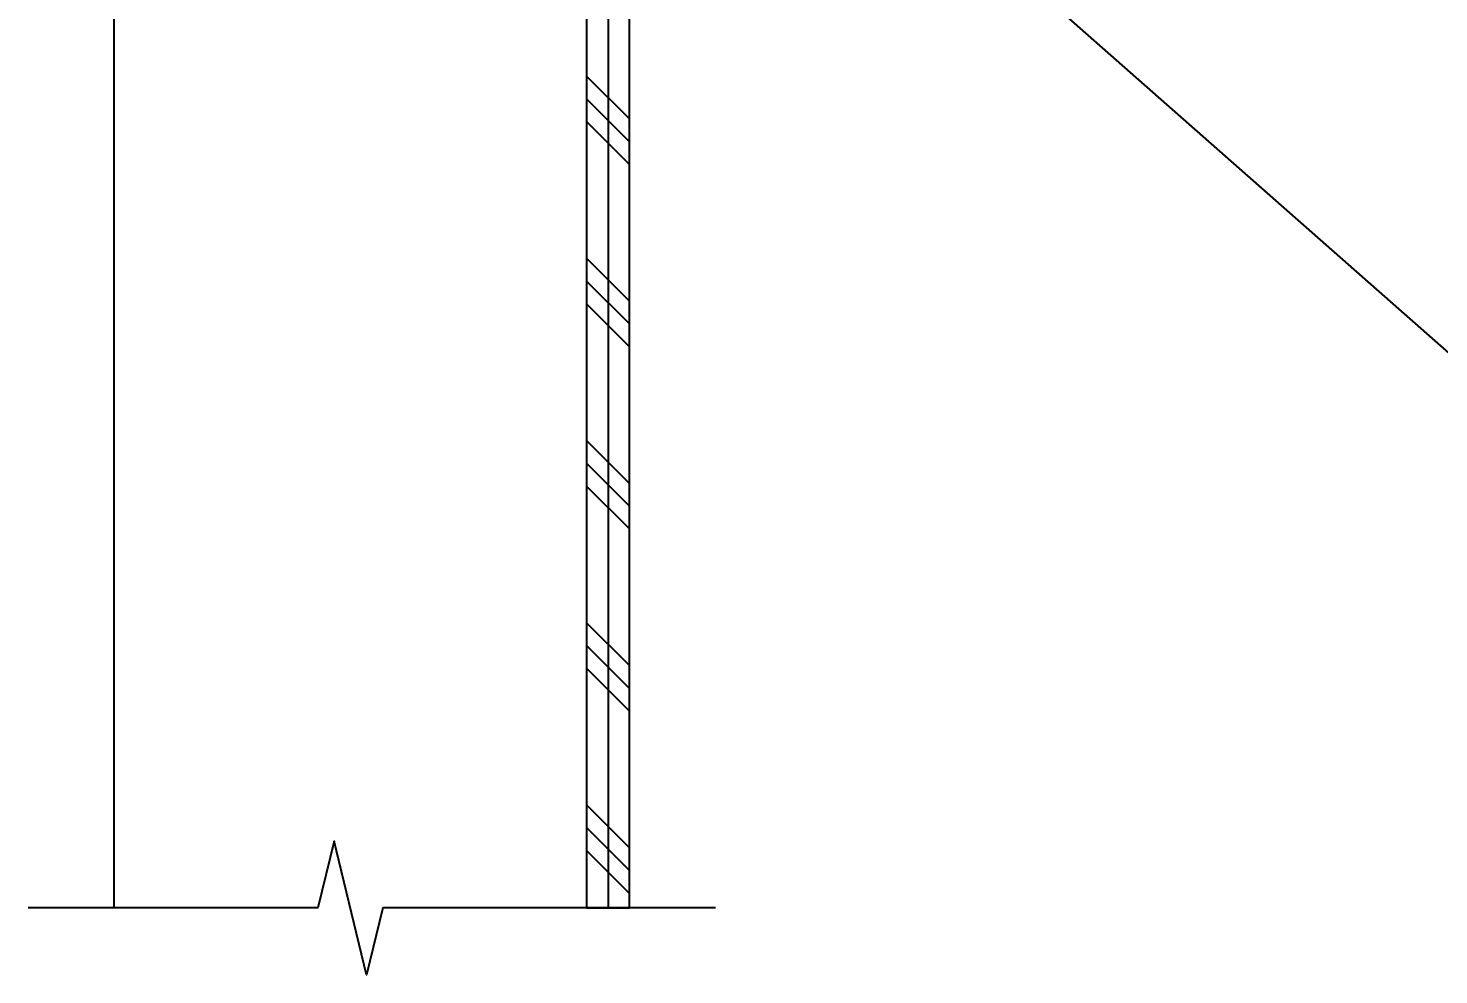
# Model space of a CAD drawing. Header units: inches. Extents: x -2661 to 42767, y -1222 to 9099.
# Drawn here: x 1839.34 to 1855.76, y 1564.18 to 1575.2 of the extents above; entities that cross this region are included whole.
import ezdxf
from ezdxf import colors
from ezdxf.entities.mleader import LeaderData, LeaderLine
from ezdxf.math import Vec2, Vec3

# ---------------------------------------------------------------- set-up
doc = ezdxf.new("R2010")
doc.units = ezdxf.units.IN
doc.header["$LTSCALE"] = 12
doc.header["$MEASUREMENT"] = 0
doc.layers.get('0').update_dxf_attribs({"linetype": 'CONTINUOUS'})
for name, color, linetype in [('S-ANNO-NOTE', 4, 'CONTINUOUS'), ('S-BREAK', 2, 'CONTINUOUS'), ('S-WOOD', 3, 'CONTINUOUS')]:
    doc.layers.add(name, color=color, linetype=linetype)
doc.styles.add('Arial', font='arial.ttf', dxfattribs={"width": 0.85})

# ---------------------------------------------------------------- blocks, each defined once
blk = doc.blocks.new('WALL_TOP PLATE_2x6 ALT')
at = {"layer": 'S-WOOD'}
h = blk.add_hatch(dxfattribs=at)
h.set_pattern_fill('PLAST', color=1, scale=6, angle=-45, style=0)
h.set_pattern_definition([(315, (5e-13, -22.9529), (1.06066, 1.06066), []), (315, (0.1326, -22.8203), (1.06066, 1.06066), []), (315, (0.2652, -22.6877), (1.06066, 1.06066), [])])
h.paths.add_polyline_path([(0, -0.424), (0, -25.138), (0.5, -25.138), (0.5, -0.424)])
at = {"layer": 'S-BREAK'}
blk.add_lwpolyline([(1.5, -25.138), (-2.371, -25.138), (-2.561, -25.917), (-2.939, -24.36), (-3.129, -25.138), (-6.5, -25.138)], dxfattribs=at)
at = {"layer": 'S-WOOD', "color": 1}
blk.add_line((0.25, -0.424), (0.25, -25.138), dxfattribs=at)
at = {"layer": 'S-WOOD'}
blk.add_lwpolyline([(0, -0.424), (0, -25.138), (0.5, -25.138), (0.5, -0.424)], close=True, dxfattribs=at)
blk.add_lwpolyline([(-5.5, -25.138), (-5.5, -3.049), (0, -3.049), (0, -25.138)], dxfattribs=at)
at = {"layer": 'S-ANNO-NOTE'}
ml = blk.add_multileader_mtext('Standard', dxfattribs=at)
ml.set_content('SHEAR WALL w/ E.N. PER PLAN', color=4, style='Arial')
ml.set_leader_properties(color=2)
ml.build(insert=Vec2(0, 0))
ml.multileader.update_dxf_attribs({"dogleg_length": 0.36, "arrow_head_size": 1.312, "scale": 12})
ctx = ml.context
ctx.base_point, ctx.scale, ctx.char_height, ctx.arrow_head_size, ctx.landing_gap_size, ctx.plane_origin = Vec3(13.907, -20.771), 12, 1.125, 1.312, 1.08, Vec3(-31.3, 283.081)
notes = []
notes.append((ctx, [(0, (1, 1, 0), (12.407, -20.771), (1, 0), 1.5, [(0, [(0.5, -10.274)], 0, [])])]))
ctx.mtext.insert, ctx.mtext.width, ctx.mtext.defined_height, ctx.mtext.flow_direction = Vec3(14.987, -20.209), 10.32975, 3.692, 5
for ctx, leaders in notes:
    for number, flags, end, landing, length, lines in leaders:
        leader = LeaderData()
        leader.index, (leader.has_last_leader_line, leader.has_dogleg_vector, leader.attachment_direction) = number, flags
        leader.last_leader_point, leader.dogleg_vector, leader.dogleg_length = Vec3(end), Vec3(landing), length
        for number, points, colour, breaks in lines:
            line = LeaderLine()
            line.index, line.vertices, line.color, line.breaks = number, Vec3.list(points), colors.encode_raw_color(colour), breaks
            leader.lines.append(line)
        ctx.leaders.append(leader)

msp = doc.modelspace()

# ---------------------------------------------------------------- block references
msp.add_blockref('WALL_TOP PLATE_2x6 ALT', (1845.83637, 1590.09874))

doc.saveas('drawing.dxf')
